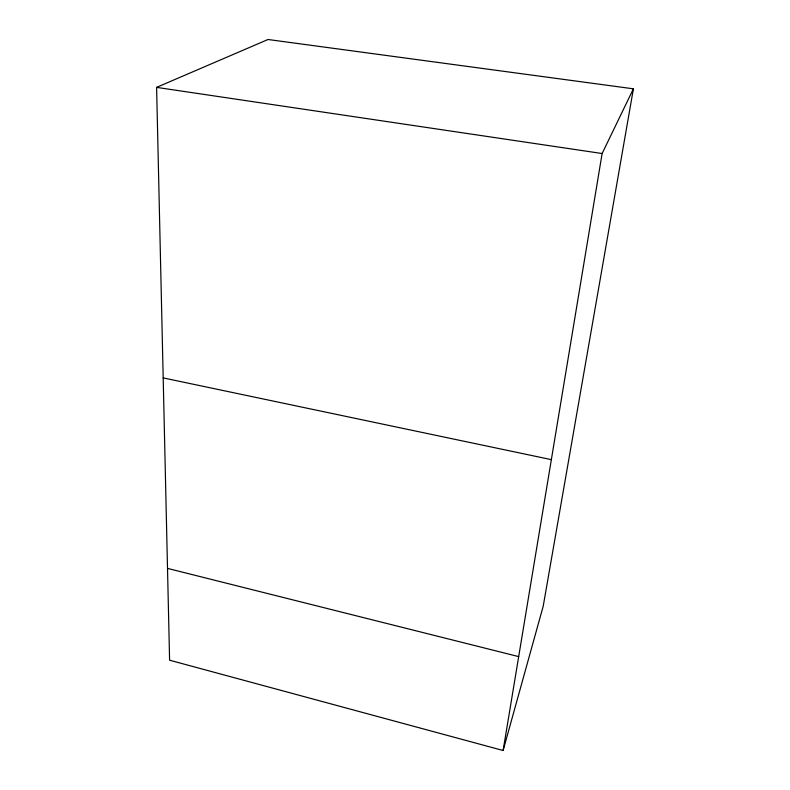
<?xml version="1.0" encoding="UTF-8"?>
<svg xmlns="http://www.w3.org/2000/svg" width="790" height="790" viewBox="0 0 790 790"><rect width="100%" height="100%" fill="white"/><g stroke="black" fill="none" stroke-linecap="round" stroke-linejoin="round"><path stroke-width="1.19" d="M503.112 750.5L602.118 153.527L633.402 88.816L268.007 39.5L156.598 87.374L169.593 660.203L503.112 750.5L543.204 606.236L633.402 88.816M156.598 87.374L602.118 153.527M163.184 377.906L551.351 459.642M167.51 568.395L518.684 656.608"/></g></svg>
